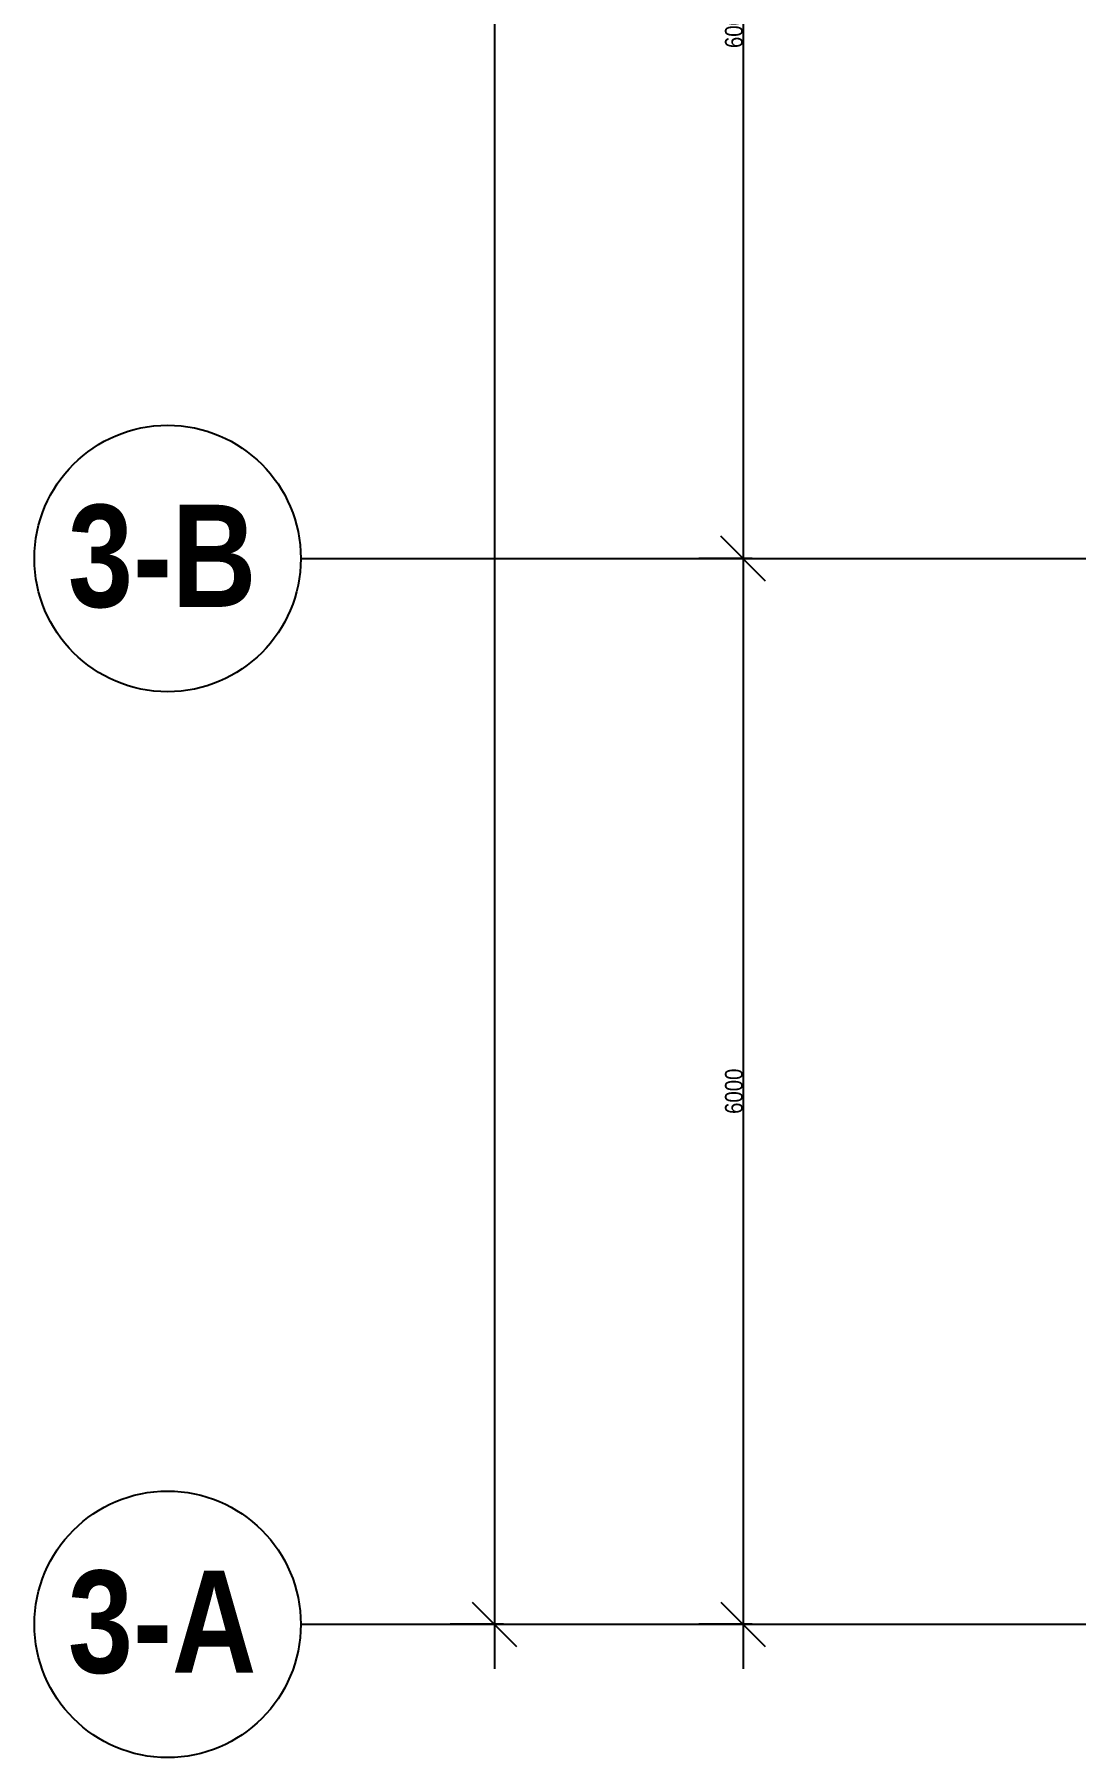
# Model space of a CAD drawing. Header units: millimetres. Extents: x -145636 to 131102, y -135903 to -7470.
# Drawn here: x 12322 to 18186, y -119948 to -110248 of the extents above; entities that cross this region are included whole.
import ezdxf

# ---------------------------------------------------------------- set-up
doc = ezdxf.new("R2010")
doc.units = ezdxf.units.MM
doc.layers.add('M_ARCHI', color=8, linetype='Continuous')
doc.styles.add('Arial Narrow', font='ARIALN.TTF', dxfattribs={"height": 100})
doc.styles.add('Arial Narrow_B', font='ARIALNB.TTF', dxfattribs={"height": 150})

# ---------------------------------------------------------------- blocks, each defined once
blk = doc.blocks.new('RF Archi 21.10.2024')
at = {"layer": 'M_ARCHI', "color": 8}
for p, q in [((-151492.2, -32153.5), (-151492.2, -135853.5)), ((-150092, -123353.5), (-150092, -129853.5)), ((-150092, -129353.5), (-150092, -135853.5)), ((-152583.2, -129603.5), (-121724.8, -129603.5)), ((-150040.3, -129603.5), (-150342, -129603.5)), ((-150040.3, -129603.5), (-150342, -129603.5)), ((-152583.2, -135603.5), (-121724.8, -135603.5)), ((-151440.4, -135603.5), (-151742.2, -135603.5)), ((-150040.3, -135603.5), (-150342, -135603.5))]:
    blk.add_line(p, q, dxfattribs=at)
at = {"layer": 'M_ARCHI', "color": 8, "linetype": 'ByBlock', "lineweight": -2}
for p, q in [((-150217, -129478.5), (-149967, -129728.5)), ((-149967, -129728.5), (-150217, -129478.5)), ((-151617.2, -135478.5), (-151367.2, -135728.5)), ((-150217, -135478.5), (-149967, -135728.5))]:
    blk.add_line(p, q, dxfattribs=at)
at = {"layer": 'M_ARCHI', "color": 8}
for centre in [(-153333.2, -129603.5), (-153333.2, -135603.5)]:
    blk.add_circle(centre, 750, dxfattribs=at)
at = {"layer": 'M_ARCHI', "color": 8, "linetype": 'Continuous', "style": 'Arial Narrow'}
for p in [(-150093.9, -126730.1), (-150093.9, -132730.1)]:
    blk.add_text('6000', height=100, rotation=90, dxfattribs=at).set_placement(p)
at = {"layer": 'M_ARCHI', "color": 8, "linetype": 'Continuous', "style": 'Arial Narrow_B'}
for s, p in [('3-B', (-153894.4, -129876.1)), ('3-A', (-153894.4, -135876.1))]:
    blk.add_text(s, height=575, dxfattribs=at).set_placement(p)

msp = doc.modelspace()

# ---------------------------------------------------------------- block references
at = {"layer": 'M_ARCHI', "color": 8, "linetype": 'Continuous'}
msp.add_blockref('RF Archi 21.10.2024', (166405.7, 16405.4), dxfattribs=at)

doc.saveas('drawing.dxf')
